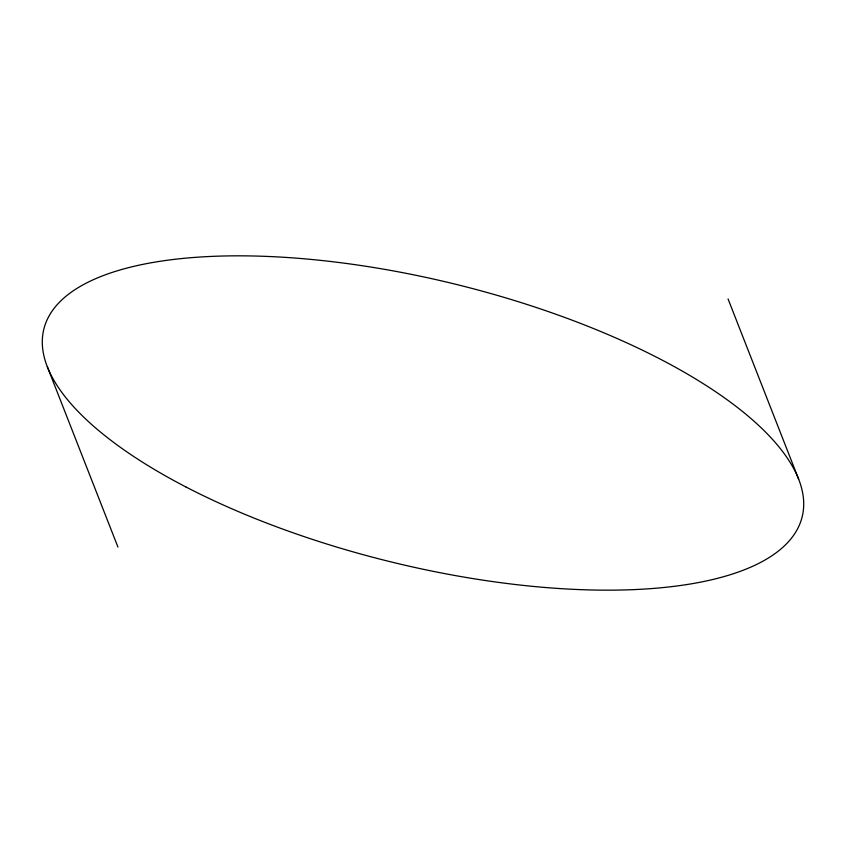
<?xml version="1.0" encoding="UTF-8"?>
<svg xmlns="http://www.w3.org/2000/svg" width="846" height="846" viewBox="0 0 846 846"><rect width="100%" height="100%" fill="white"/><g stroke="black" fill="none" stroke-linecap="round" stroke-linejoin="round"><path stroke-width="1.27" d="M728.057 298.924L798.677 479.259M47.323 366.741L117.943 547.076M185.834 486.915A390.598 142.519 13.9 0 0 799.491 524.806A390.598 142.519 13.9 0 0 283.674 257.269A390.598 142.519 13.9 0 0 185.834 486.915"/></g></svg>
